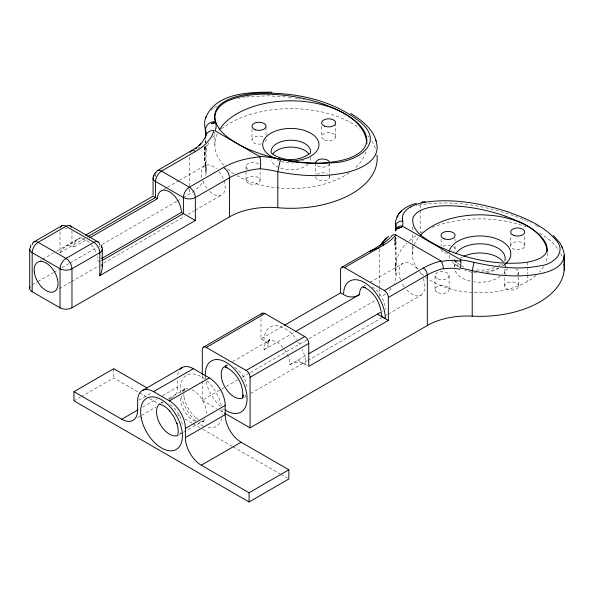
<?xml version="1.0" encoding="UTF-8"?>
<svg xmlns="http://www.w3.org/2000/svg" width="594" height="594" viewBox="0 0 594 594"><rect width="100%" height="100%" fill="white"/><g stroke="black" fill="none" stroke-linecap="round" stroke-linejoin="round"><path stroke-width="0.45" stroke-dasharray="2.97 2.23" d="M214.872 144.788L214.872 131.801M260.075 180.279L260.075 170.181M266.045 135.477L266.045 127.22M329.722 176.826L329.722 163.981M335.692 136.62L335.692 124.688M412.34 253.727L412.347 243.599M412.347 242.671L412.347 233.464M412.347 229.774L412.347 226.091M454.551 266.721L454.559 258.791M504.685 285.914L504.685 276.722M510.654 245.597L510.654 234.437M518.748 272.275L518.748 276.217M524.71 245.961A7.031 4.061 0 0 0 514.449 242.174A7.031 4.061 0 0 0 513.899 249.198A7.031 4.061 0 0 0 524.71 245.961L524.71 236.115M395.574 241.416L395.671 237.749M205.205 142.798L205.279 140.949M435.038 289.449L435.038 275.668M449.109 275.631L449.109 289.412M396.035 275.512L396.035 237.734M395.804 266.35L396.109 261.575M205.435 142.961L205.724 139.375M282.982 347.527A18.288 10.558 60 0 0 263.988 349.747L267.82 346.451L269.231 339.345L267.775 344.126L268.399 342.092M395.173 237.481L394.475 244.854L395.181 237.555M183.806 391.505L184.875 388.417L184.155 389.939L184.868 388.855L183.138 390.399L184.675 389.226M60.031 231.705L60.031 252.673C62.496 248.032 68.845 242.441 73.96 246.926A16.884 9.749 60 0 1 89.182 242.463M268.54 341.609L269.773 339.627L268.169 341.424L269.75 340.072L232.685 361.635M382.41 311.612L383.033 311.048M211.278 110.172L213.439 108.368M498.73 265.822L500.705 264.434M214.226 107.789L218.555 105.093M40.05 260.796L41.639 259.875M42.434 259.415L53.579 252.985M56.764 251.143L77.458 239.196M163.417 189.568L166.602 187.726M167.404 187.266L178.556 180.828M179.351 180.368L204.848 165.652A16.884 9.749 60 0 1 216.61 169.008M81.556 237.452L66.773 245.961M60.031 252.673L84.652 238.454M73.96 246.926L85.9 240.035M32.173 284.838L36.991 282.053M37.801 281.593L53.066 272.772M53.868 272.312L58.695 269.528M61.91 267.671L69.142 263.498M69.944 263.031L97.268 247.253M102.086 244.476L176.826 201.321M177.628 200.861L182.447 198.077M183.256 197.609L189.686 193.896A56.282 32.492 0 0 0 203.371 181.044M59.363 288.632L70.612 282.143M71.414 281.675L98.73 265.904M103.549 263.127L184.689 216.275M187.904 214.419L194.335 210.714M195.136 210.246L221.644 194.943M73.96 400.868L80.324 397.193M81.118 396.733L113.751 377.895L146.384 396.733M138.877 400.148L151.93 392.612M142.605 407.187L156.905 398.93M162.504 395.701L177.428 387.08L177.428 379.618M260.996 318.726L260.996 338.832L283.026 326.113M160.885 403.088L162.474 402.168M168.845 398.492L183.969 389.761M224.77 366.208L227.933 364.382M369.928 282.402L402.739 263.454M137.652 417.656L140.778 415.852M141.558 415.406L156.029 407.046M168.911 399.614L171.221 398.277M263.981 349.747L294.683 332.024M202.309 380.992L202.309 400.289L220.753 389.642M221.555 389.174L225.564 386.857M226.366 386.397L237.6 379.915M242.411 377.138L249.629 372.973M250.43 372.505L308.175 339.167M308.977 338.706L375.542 300.274M284.6 349.636A18.288 10.558 60 0 1 289.85 364.679L307.365 354.573M182.826 432.647L178.846 434.949A18.288 10.558 60 0 0 181.036 432.603M183.62 432.187L203.089 421.079L201.96 421.361L203.608 421.094L202.16 421.183L203.839 421.324L200.958 420.819M245.938 396.213L243.525 397.609A18.288 10.558 60 0 0 245.716 395.262M250.757 393.428L307.009 360.959M307.811 360.491L381.742 317.812M385.758 315.496L387.37 314.568M388.172 314.1L421.116 295.077M289.85 364.679C294.572 361.523 301.047 361.523 305.769 364.679A29.544 17.055 60 0 0 302.257 349.272M494.757 267.708L485.075 270.032L474.799 270.047M238.409 98.307L239.946 98.01M418.406 205.324A93.117 34.437 13.7 0 1 420.188 204.952C453.504 199.48 487.86 206.051 519.178 217.753M243.087 97.468L244.698 97.223M246.332 97L250.49 96.518M251.344 96.443L269.186 95.834L287.466 97.112M288.35 97.223L292.716 97.802M295.315 98.196L297.906 98.619M298.775 98.775L300.497 99.079M303.081 99.577L304.804 99.933M520.292 218.191L522.943 219.283M524.25 219.832L525.542 220.389M526.819 220.961L528.081 221.532M461.033 265.822L465.228 267.79M530.553 222.691L531.407 223.106M534.726 224.784L535.536 225.208M536.337 225.631L538.661 226.915M260.996 338.832C263.409 340.622 267.723 341.609 268.132 345.151M297.809 360.083L307.261 365.54M99.829 261.857L97.839 260.714A16.884 9.749 60 0 0 97.379 256.653M202.309 400.289L216.632 408.561M219.817 410.395L224.591 413.157M149.569 398.574L157.529 403.163M177.428 414.657L180.413 416.379M184.89 418.963L192.352 423.27M193.095 423.7L199.814 427.576M202.799 429.299L232.343 446.361M233.145 446.822L280.101 473.93M280.895 474.391L287.266 478.066M198.374 419.453L195.56 417.426L196.28 418.042C189.969 412.57 185.543 404.93 183.94 396.733L184.11 397.661L183.746 394.141M459.734 264.917L455.346 260.959L456.355 262.273L455.576 260.803M206.125 169.706L205.517 161.501L205.992 173.493L206.14 145.114M455.078 249.116L454.974 245.983M395.649 237.407L395.804 249.294M204.633 146.859L204.692 161.575L204.64 146.889M505.204 264.122L505.204 266.736M204.574 146.681L204.581 156.69M527.635 262.117L527.635 274.049M527.635 274.97L527.635 281.393M518.748 276.871L518.748 286.063A7.031 4.061 0 0 1 508.085 289.464A7.031 4.061 0 0 1 508.316 282.432A7.031 4.061 0 0 1 518.748 286.063M504.685 272.126L504.685 274.094M454.974 238.766L454.974 241.387M441.112 239.337L441.112 245.901M420.181 204.952L420.181 209.496M420.181 210.402L420.181 232.232M395.804 236.509L395.804 272.03A56.282 32.492 0 0 1 393.956 283.746M379.551 248.99L379.551 286.902M379.551 288.476L379.551 296.376M321.621 126.537L321.621 136.657M315.652 163.06L315.652 174.109M251.975 129.061L251.975 140.11M246.005 166.513L246.005 180.316M205.517 141.231L205.517 142.738M205.517 146.488L205.517 166.008A56.282 32.492 0 0 1 205.279 176.67M202.309 375.475L202.309 380.071M189.686 157.284L189.686 185.759M189.686 189.018L189.686 193.896M155.539 176.559L155.539 174.554A8.442 4.871 0 0 0 155.027 174.874M113.751 368.703L113.751 377.895M99.829 246.785L99.829 245.775A8.442 4.871 0 0 1 100.341 246.102M71.971 230.702L71.971 245.775M205.517 166.008A86.323 49.837 0 0 1 209.749 141.394M212.593 137.437A86.323 49.837 0 0 1 216.008 133.628M221.421 128.853A86.323 49.837 0 0 1 359.355 128.148M367.805 135.892A86.323 49.837 0 0 1 368.896 137.177M371.777 141.127A86.323 49.837 0 0 1 375.831 149.725M365.793 151.901A75.98 43.867 0 0 1 354.796 168.369M349.183 172.787A75.98 43.867 0 0 1 237.125 175.698M233.999 173.782A75.98 43.867 0 0 1 226.255 167.783M223.819 165.34A75.98 43.867 0 0 1 217.374 133.524M329.573 163.899A7.031 4.061 0 0 1 323.396 167.107A7.031 4.061 0 0 1 316.231 164.679M248.069 169.379A7.031 4.061 0 0 1 248.804 163.268A7.031 4.061 0 0 1 259.192 164.538M329.573 176.017A7.031 4.061 0 0 1 323.411 180.888A7.031 4.061 0 0 1 315.652 176.849M316.892 174.547A7.031 4.061 0 0 1 327.19 173.73M265.718 138.855A7.031 4.061 0 0 1 264.412 142.686M261.145 143.956A7.031 4.061 0 0 1 252.636 141.81A7.031 4.061 0 0 1 255.234 136.657A7.031 4.061 0 0 1 264.412 137.489M310.439 157.291A19.699 11.375 0 0 1 309.615 161.917M308.071 163.989A19.699 11.375 0 0 1 286.902 169.609A19.699 11.375 0 0 1 271.258 159.645M218.971 171.503A16.884 9.749 60 0 1 224.109 192.293A16.884 9.749 60 0 1 209.073 190.8M206.794 188.164A16.884 9.749 60 0 1 202.769 180.851M201.789 177.569A16.884 9.749 60 0 1 204.804 165.674M91.379 244.743A16.884 9.749 60 0 1 95.894 252.042M202.175 143.882A56.267 32.484 0 0 1 201.826 144.372M199.473 147.23A56.267 32.484 0 0 1 198.062 148.663M65.125 228.289A8.442 4.871 0 0 1 66.87 228.289M303.452 160.313A19.699 11.375 0 0 1 302.019 160.944M294.26 162.778A19.699 11.375 0 0 1 276.923 159.615M395.804 272.03A84.422 48.738 0 0 1 406.972 243.028M409.34 240.83A84.422 48.738 0 0 1 416.594 235.35M420.181 233.145A84.422 48.738 0 0 1 423.329 231.415M432.046 227.443A84.422 48.738 0 0 1 526.039 226.797M539.575 233.145A84.422 48.738 0 0 1 558.939 250.512M560.743 253.608A84.422 48.738 0 0 1 562.511 257.618M391.112 288.268A56.282 32.492 0 0 1 387.719 291.981M385.439 293.963A56.282 32.492 0 0 1 381.623 296.696M462.644 256.89A25.319 14.62 0 0 0 461.976 257.261A25.327 14.62 0 0 0 460.305 258.331M505.115 268.859A25.327 14.62 0 0 1 502.643 274.02M500.408 276.173A25.327 14.62 0 0 1 473.722 281.794M470.188 281.118A25.327 14.62 0 0 1 454.648 268.859M454.581 266.884A25.327 14.62 0 0 1 457.543 260.707M504.447 264.055A25.327 14.62 0 0 1 505.175 266.884M453.482 246.651A7.031 4.061 0 0 1 453.519 251.774M447.557 253.274A7.031 4.061 0 0 1 441.008 249.332M443.05 246.362A7.031 4.061 0 0 1 450.579 245.433M547.401 253.089A67.538 38.989 0 0 1 545.723 262.496M543.629 266.699A67.538 38.989 0 0 1 539.59 272.037M535.966 275.542A67.538 38.989 0 0 1 420.604 272.505M417.953 269.379A67.538 38.989 0 0 1 418.443 237.622M515.674 268.844A7.031 4.061 0 0 1 517.092 274.822M506.17 274.703A7.031 4.061 0 0 1 507.974 268.763M423.277 278.66A18.288 10.558 60 0 1 421.072 295.107A18.288 10.558 60 0 1 405.732 288.795M404.18 286.746A18.288 10.558 60 0 1 401.574 282.239M400.579 279.871A18.288 10.558 60 0 1 402.784 263.424A18.288 10.558 60 0 1 418.124 269.735M419.676 271.785A18.288 10.558 60 0 1 422.282 276.292M363.996 285.877A18.288 10.558 60 0 1 366.082 285.395M372.134 286.969A18.288 10.558 60 0 1 385.358 309.533M263.988 340.555A29.544 17.055 60 0 1 275.237 325.653A29.544 17.055 60 0 1 296.866 339.79M298.492 342.189A29.544 17.055 60 0 1 300.69 345.983M224.287 409.429A29.544 17.055 60 0 1 223.337 408.754M220.545 406.474A29.544 17.055 60 0 1 206.133 381.704M205.635 378.987A29.544 17.055 60 0 1 205.405 376.997M224.992 366.075A18.288 10.558 60 0 1 228.074 365.213M234.734 367.33A18.288 10.558 60 0 1 247.037 388.194M502.977 264.412A25.327 14.62 0 0 1 501.774 265.763M499.123 267.924A25.327 14.62 0 0 1 486.701 272.498M476.774 272.928A25.327 14.62 0 0 1 464.961 270.225M458.858 266.572A25.327 14.62 0 0 1 454.833 260.588M504.893 264.352A30.955 17.872 0 0 1 502.873 265.785M498.581 268.057A30.955 17.872 0 0 1 482.209 271.636M457.996 266.454A30.955 17.872 0 0 1 451.321 260.714M449.873 258.204A30.955 17.872 0 0 1 448.967 254.722M415.845 205.955A93.117 34.437 13.7 0 1 416.684 205.739M161.019 403.066A18.288 10.558 60 0 1 163.395 402.554M170.055 404.67A18.288 10.558 60 0 1 182.395 426.329M221.659 418.065A29.544 17.055 60 0 1 206.653 427.279M203.467 426.113A29.544 17.055 60 0 1 198.455 423.121M195.664 420.834A29.544 17.055 60 0 1 181.111 395.389M180.665 392.686A29.544 17.055 60 0 1 205.093 379.328M206.95 380.895A29.544 17.055 60 0 1 221.503 406.348M221.948 409.051A29.544 17.055 60 0 1 222.111 415.072M204.915 418.815A18.288 10.558 60 0 1 199.131 422.163M195.344 421.376A18.288 10.558 60 0 1 180.531 396.027M181.771 392.107A18.288 10.558 60 0 1 188.135 388.788M192.011 389.835A18.288 10.558 60 0 1 206.155 414.894M177.428 387.08A22.513 13.001 60 0 1 168.822 398.44M177.695 374.703A22.513 13.001 60 0 1 179.202 370.478M205.071 146.495L204.997 148.344L205.145 146.495M249.525 183.813A7.031 4.061 0 0 0 260.075 180.294A7.031 4.061 0 0 0 249.525 176.782A7.031 4.061 0 0 0 249.525 183.813M324.524 139.932A7.031 4.061 0 0 0 335.655 137.058A7.031 4.061 0 0 0 325.787 132.93A7.031 4.061 0 0 0 324.524 139.932M438.016 292.753A7.031 4.061 0 0 0 449.079 289.805A7.031 4.061 0 0 0 439.122 285.744A7.031 4.061 0 0 0 438.016 292.753M438.016 278.965A7.031 4.061 0 0 0 449.079 276.017A7.031 4.061 0 0 0 439.122 271.963A7.031 4.061 0 0 0 438.016 278.965"/><path stroke-width="0.89" d="M29.7 288.283L29.7 249.22M102.302 249.22L102.242 268.481L101.448 272.074L99.829 275.646L195.337 220.5L195.337 197.527A8.442 4.871 60 0 0 189.367 187.192L161.509 171.102A8.442 4.871 60 0 0 155.643 173.351M564.174 270.248L564.255 254.239L563.424 250.423L561.605 246.577M564.203 265.236L564.3 255.16C563.253 268.933 546.636 272.691 535.521 274.591C514.426 277.547 492.923 275.171 472.215 270.671A58.041 19.253 15.6 0 0 465.874 269.186L460.001 268.035A5.628 1.396 -81.3 0 0 460.602 259.719L402.487 226.166A5.628 5.249 18.9 0 0 395.589 230.851L396.035 228.267L395.463 223.871M224.591 413.157L250.067 427.858L427.309 325.527A56.282 32.492 0 0 1 472.215 316.142L472.215 270.671L474.042 262.34A63.424 22.483 14.4 0 0 467.062 260.84L460.602 259.719M280.568 159.341A65.808 27.242 11.2 0 0 259.184 156.274L215.065 130.799A65.771 27.227 11.2 0 0 215.37 121.696C209.793 100.646 239.026 94.973 253.675 93.481C290.622 91.365 330.776 98.433 360.291 122.074C386.753 144.119 355.012 162.645 332.766 162.704C317.508 164.315 302.049 163.276 286.961 160.603C284.957 161.115 280.576 157.685 280.197 160.729C279.291 164.36 278.504 168.02 277.792 171.696L277.792 207.729A56.282 32.492 0 0 0 229.477 216.877L71.971 307.811A8.442 4.871 0 0 1 60.031 307.811L32.173 291.728A8.442 4.871 0 0 1 30.101 286.805M205.442 137.051L204.93 138.647M177.769 434.89L178.259 431.341L177.866 427.212L176.804 423.106L176.99 423.685L173.856 416.75L169.372 410.499L169.78 410.951L166.691 407.93L163.387 405.591L160.016 404.232M242.501 397.557L243.258 395.04L242.664 397.104C243.919 384.845 236.39 371.785 225.059 366.869L227.168 367.389M30.398 246.51L30.91 244.914M205.569 118.02C215.525 92.805 248.96 92.196 271.904 92.159M402.487 226.166L402.977 223.307L402.405 218.741M381.526 312.83C380.294 315.562 383.271 317.649 385.365 318.726A29.544 17.055 60 0 0 364.471 282.544A29.544 17.055 60 0 0 343.577 294.602L340.592 292.879L284.452 325.289M153.237 176.44L155.242 172.668M206.408 116.387C202.435 122.758 206.4 129.989 205.517 136.731M396.814 217.077C400.519 209.571 408.479 205.324 416.327 203.334M204.722 138.053L202.294 142.04L199.153 145.664L200.742 143.986L195.582 148.641M195.5 149.005L196.547 147.602L157.291 170.686M261.278 314.323A5.628 3.252 60 0 1 264.976 313.558L304.774 336.531A5.628 3.252 60 0 1 308.754 343.429L308.754 366.401L388.35 320.448L388.35 297.475L427.309 274.977A56.274 32.492 0 0 1 438.201 270.077L443.332 268.503A5.628 1.938 74.9 0 0 440.956 260.966L395.871 234.934L393.05 238.031A61.902 35.744 0 0 1 383.531 245.107L344.572 267.604A5.628 3.252 60 0 0 340.592 269.906L340.592 292.879M383.316 243.614L389.946 237.89M398.529 214.033L401.344 211.093M309.266 153.816C298.812 161.486 282.996 161.479 272.505 153.883M384.251 242.604L369.973 251.559M33.917 241.914L61.776 225.831M215.362 121.696A8.442 7.492 -18.5 0 0 205.517 129.975A57.477 22.32 12.7 0 1 205.435 137.051A8.479 7.328 7.5 0 1 213.914 130.42L212.615 134.185A64.709 37.363 0 0 1 195.656 151.396L161.509 171.102A8.442 4.871 -60 0 0 155.539 181.445L155.539 197.527L87.637 236.731M85.506 235.172L153.103 196.124L157.529 198.678A16.884 9.749 60 0 1 169.468 191.78A16.884 9.749 60 0 1 181.408 212.459L195.337 220.5M89.627 237.882L157.529 198.678M259.816 156.935A64.709 37.355 0 0 0 223.507 167.478L189.367 187.192A8.442 4.871 -60 0 0 183.398 197.527L183.398 213.61L102.064 260.566M223.507 167.478A8.442 4.871 60 0 1 229.477 177.814L195.337 197.527A8.442 4.871 0 0 1 183.398 197.527L155.539 181.445A8.442 4.871 0 0 1 154.128 175.631M101.567 258.561L181.408 212.459M180.019 369.334A22.513 13.001 60 0 1 193.347 368.703L209.266 377.888A22.513 13.001 60 0 1 225.185 405.464L225.185 414.657A22.513 13.001 60 0 0 241.105 442.226L288.855 469.795L288.855 478.987L249.057 501.96L73.96 400.868L73.96 391.676L113.751 368.703L147.178 388.001M203.475 347.163L262.162 313.276M341.758 267.33L370.834 250.542L378.668 247.921M202.309 374.554L202.309 349.74A5.628 3.252 60 0 1 206.289 347.445L264.976 313.558M142.293 390.562L182.091 367.582M73.96 391.676L121.711 419.245A22.513 13.001 60 0 0 137.63 410.06L137.63 400.868A22.513 13.001 60 0 1 153.549 391.676L193.347 368.703M121.711 419.245L137.882 409.912M153.549 391.676L169.468 400.868L209.266 377.888M295.396 331.608L359.496 294.602A18.288 10.558 60 0 1 362.637 286.657M206.289 347.445L246.087 370.418L304.774 336.531M344.572 267.604L384.37 290.585L423.329 268.087A61.902 35.744 0 0 1 435.313 262.689L440.956 260.966M250.067 427.858L250.067 377.309L308.754 343.429M308.954 353.653L381.385 311.835M288.855 469.795L249.057 492.775L201.307 465.199A22.513 13.001 60 0 1 185.387 437.63L185.387 428.437L225.185 405.464M185.387 437.63L225.185 414.657M201.307 465.199L241.105 442.226M359.496 294.602C354.774 297.757 348.299 297.757 343.577 294.602M410.454 207.009L413.736 205.413A88.112 31.237 14.4 0 1 425.475 202.153C453.133 198.144 481.363 203.348 507.721 211.813C525.155 218.065 543.488 225.43 555.798 239.865C567.255 251.915 553.333 264.434 540.926 265.667C518.8 270.255 495.856 267.233 474.042 262.34M459.229 206.229L453.89 205.888A75.059 26.611 14.4 0 0 436.62 206.341C427.984 207.529 417.396 209.133 412.971 217.59C410.647 232.261 427.554 240.191 438.476 246.228C464.515 258.449 493.74 265.021 522.534 262.815A75.802 26.871 14.4 0 0 527.635 262.117L531.689 261.271A75.327 26.708 14.4 0 0 536.018 259.972C563.669 250.037 532.707 226.166 517.5 221.072A64.367 22.817 14.4 0 0 510.951 218.295L505.182 216.134M224.688 366.84L226.336 367.211M365.666 287.607L363.595 287.132C373.032 291.142 379.106 300.876 380.947 310.699M363.105 287.013L364.813 287.407M377.405 314.129L388.35 320.448M70.218 225.831L98.077 241.914M350.542 113.417C361.412 119.832 372.453 128.49 376.225 141.06M553.356 235.506L559.89 242.924L562.615 247.646M375.438 139.523C384.34 161.271 355.954 171.473 339.664 173.804C319.149 177.094 298.099 175.735 277.792 171.696A57.484 22.327 12.7 0 0 260.291 168.718M101.203 245.122L102.109 247.609M101.878 264.523L102.242 266.246M427.309 325.527L427.309 274.977A5.628 3.252 60 0 0 423.329 268.087M395.804 230.821L395.804 226.559A5.628 5.19 -12.6 0 1 402.725 221.168M249.057 492.775L249.057 501.96M229.477 177.814L229.477 216.877M153.066 178L153.066 195.003M99.829 275.646L99.829 252.673A8.442 4.871 0 0 0 101.24 246.859M71.971 307.811L71.971 268.755A8.442 4.871 60 0 0 66.001 258.412L38.142 242.33A8.442 4.871 60 0 0 32.269 244.579M60.031 307.811L60.031 268.755A8.442 4.871 -60 0 1 66.001 258.412L93.859 242.33A8.442 4.871 -60 0 1 99.725 244.579M32.173 291.728L32.173 252.673A8.442 4.871 0 0 1 30.762 246.859M376.967 155.041A86.323 49.837 0 0 1 277.792 207.729M229.477 177.814A56.289 32.499 0 0 1 260.291 168.718M219.26 129.989A75.98 43.867 0 0 1 302.985 101.381A75.98 43.867 0 0 1 366.81 143.778M315.652 163.06A7.031 4.061 0 0 1 322.319 159.006A7.031 4.061 0 0 1 329.685 162.645M272.772 153.95A19.699 11.375 0 0 1 290.852 147.097A19.699 11.375 0 0 1 308.925 153.95M259.845 156.682A8.465 1.604 89.6 0 1 260.35 168.934M60.447 227.398A8.442 4.871 60 0 1 66.001 226.247A8.442 4.871 -60 0 1 71.547 227.398M190.102 152.547A8.442 4.871 60 0 1 195.656 151.396M271.451 153.542A19.699 11.375 0 0 1 290.837 140.206A19.699 11.375 0 0 1 310.254 153.527M275.468 158.286A28.141 16.246 0 0 1 274.109 131.623A28.141 16.246 0 0 1 317.879 140.162A28.141 16.246 0 0 1 288.788 160.885M286.018 160.684A28.141 16.246 0 0 1 284.645 160.529M503.274 262.006A25.327 14.62 0 0 0 470.196 254.098A25.319 14.62 0 0 0 463.817 256.304M246.087 370.418A5.628 3.252 60 0 1 250.067 377.309M420.604 235.135A67.538 38.989 0 0 1 494.743 215.785A67.538 38.989 0 0 1 547.312 251.633M564.1 264.248A84.422 48.738 0 0 1 472.215 316.142M459.266 206.274A69.832 24.755 14.4 0 1 505.242 216.082M384.37 290.585A5.628 3.252 60 0 1 388.35 297.475M205.353 376.351A29.544 17.055 60 0 1 225.423 361.954A29.544 17.055 60 0 1 247.074 398.671A29.544 17.055 60 0 1 225.237 410.053M242.597 398.091A18.288 10.558 60 0 1 225.237 387.592A18.288 10.558 60 0 1 223.931 366.847M455.85 253.794A25.327 14.62 0 0 1 486.07 244.238A25.327 14.62 0 0 1 504.826 260.929M449.161 251.626A30.955 17.872 0 0 1 490.51 237.036A30.955 17.872 0 0 1 505.798 263.588M421.235 202.866A5.628 4.143 80.1 0 1 425.475 202.153M402.353 218.733A84.415 29.923 14.4 0 1 410.491 207.024M388.617 236.241A52.94 5.056 -42.9 0 1 381.452 243.733M441.149 261.56A52.955 47.394 46.3 0 1 460.513 261.16M395.418 223.864A89.664 33.16 13.7 0 1 398.255 215.659M443.473 268.978A42.211 38.061 45.3 0 1 459.86 269.231M386.278 237.852A42.196 4.782 -43.9 0 1 382.031 242.716M390.859 237.348A5.628 4.165 38.9 0 1 395.871 234.934M379.707 246.235A5.628 3.252 60 0 1 383.531 245.107M177.918 435.432A18.288 10.558 60 0 1 160.217 424.346A18.288 10.558 60 0 1 159.875 403.697M169.468 400.868A22.513 13.001 60 0 1 185.387 428.437M366.825 140.229C366.305 151.025 354.915 156.556 345.857 159.244C329.425 163.929 312.006 163.669 295.181 161.687C276.552 159.266 258.078 154.358 241.29 145.805C230.687 139.976 218.547 132.655 215.177 120.196C212.942 110.09 222.602 102.576 231.051 99.599C251.143 92.33 273.181 93.384 293.978 96.599C312.058 99.725 330.004 105.101 345.901 114.442C355.167 120.292 366.283 128.2 366.825 140.229M66.001 226.247L38.142 242.33A8.442 4.871 -60 0 0 32.173 252.673L60.031 268.755A8.442 4.871 0 0 0 71.971 268.755L99.829 252.673A8.442 4.871 60 0 0 93.859 242.33L66.001 226.247M398.982 227.94L396.896 228.764L402.027 226.975L398.982 227.94M213.617 123.047L211.568 123.515L215.637 122.602L213.617 123.047M255.494 129.819A7.031 4.061 0 0 0 266.045 126.299A7.031 4.061 0 0 0 255.494 122.787A7.031 4.061 0 0 0 255.494 129.819M324.524 126.143A7.031 4.061 0 0 0 335.655 123.277A7.031 4.061 0 0 0 325.787 119.149A7.031 4.061 0 0 0 324.524 126.143M34.311 272.163A16.884 9.749 60 0 0 53.623 291.84A16.884 9.749 60 0 0 50.364 266.379A16.884 9.749 60 0 0 34.311 272.163M513.899 235.417A7.031 4.061 0 0 0 524.71 232.172A7.031 4.061 0 0 0 514.449 228.386A7.031 4.061 0 0 0 513.899 235.417M444.112 238.81A7.031 4.061 0 0 0 455.063 235.721A7.031 4.061 0 0 0 444.951 231.786A7.031 4.061 0 0 0 444.112 238.81M141.209 417.812A29.544 17.055 60 0 0 175.928 449.628A29.544 17.055 60 0 0 167.389 404.091A29.544 17.055 60 0 0 141.209 417.812"/></g></svg>
